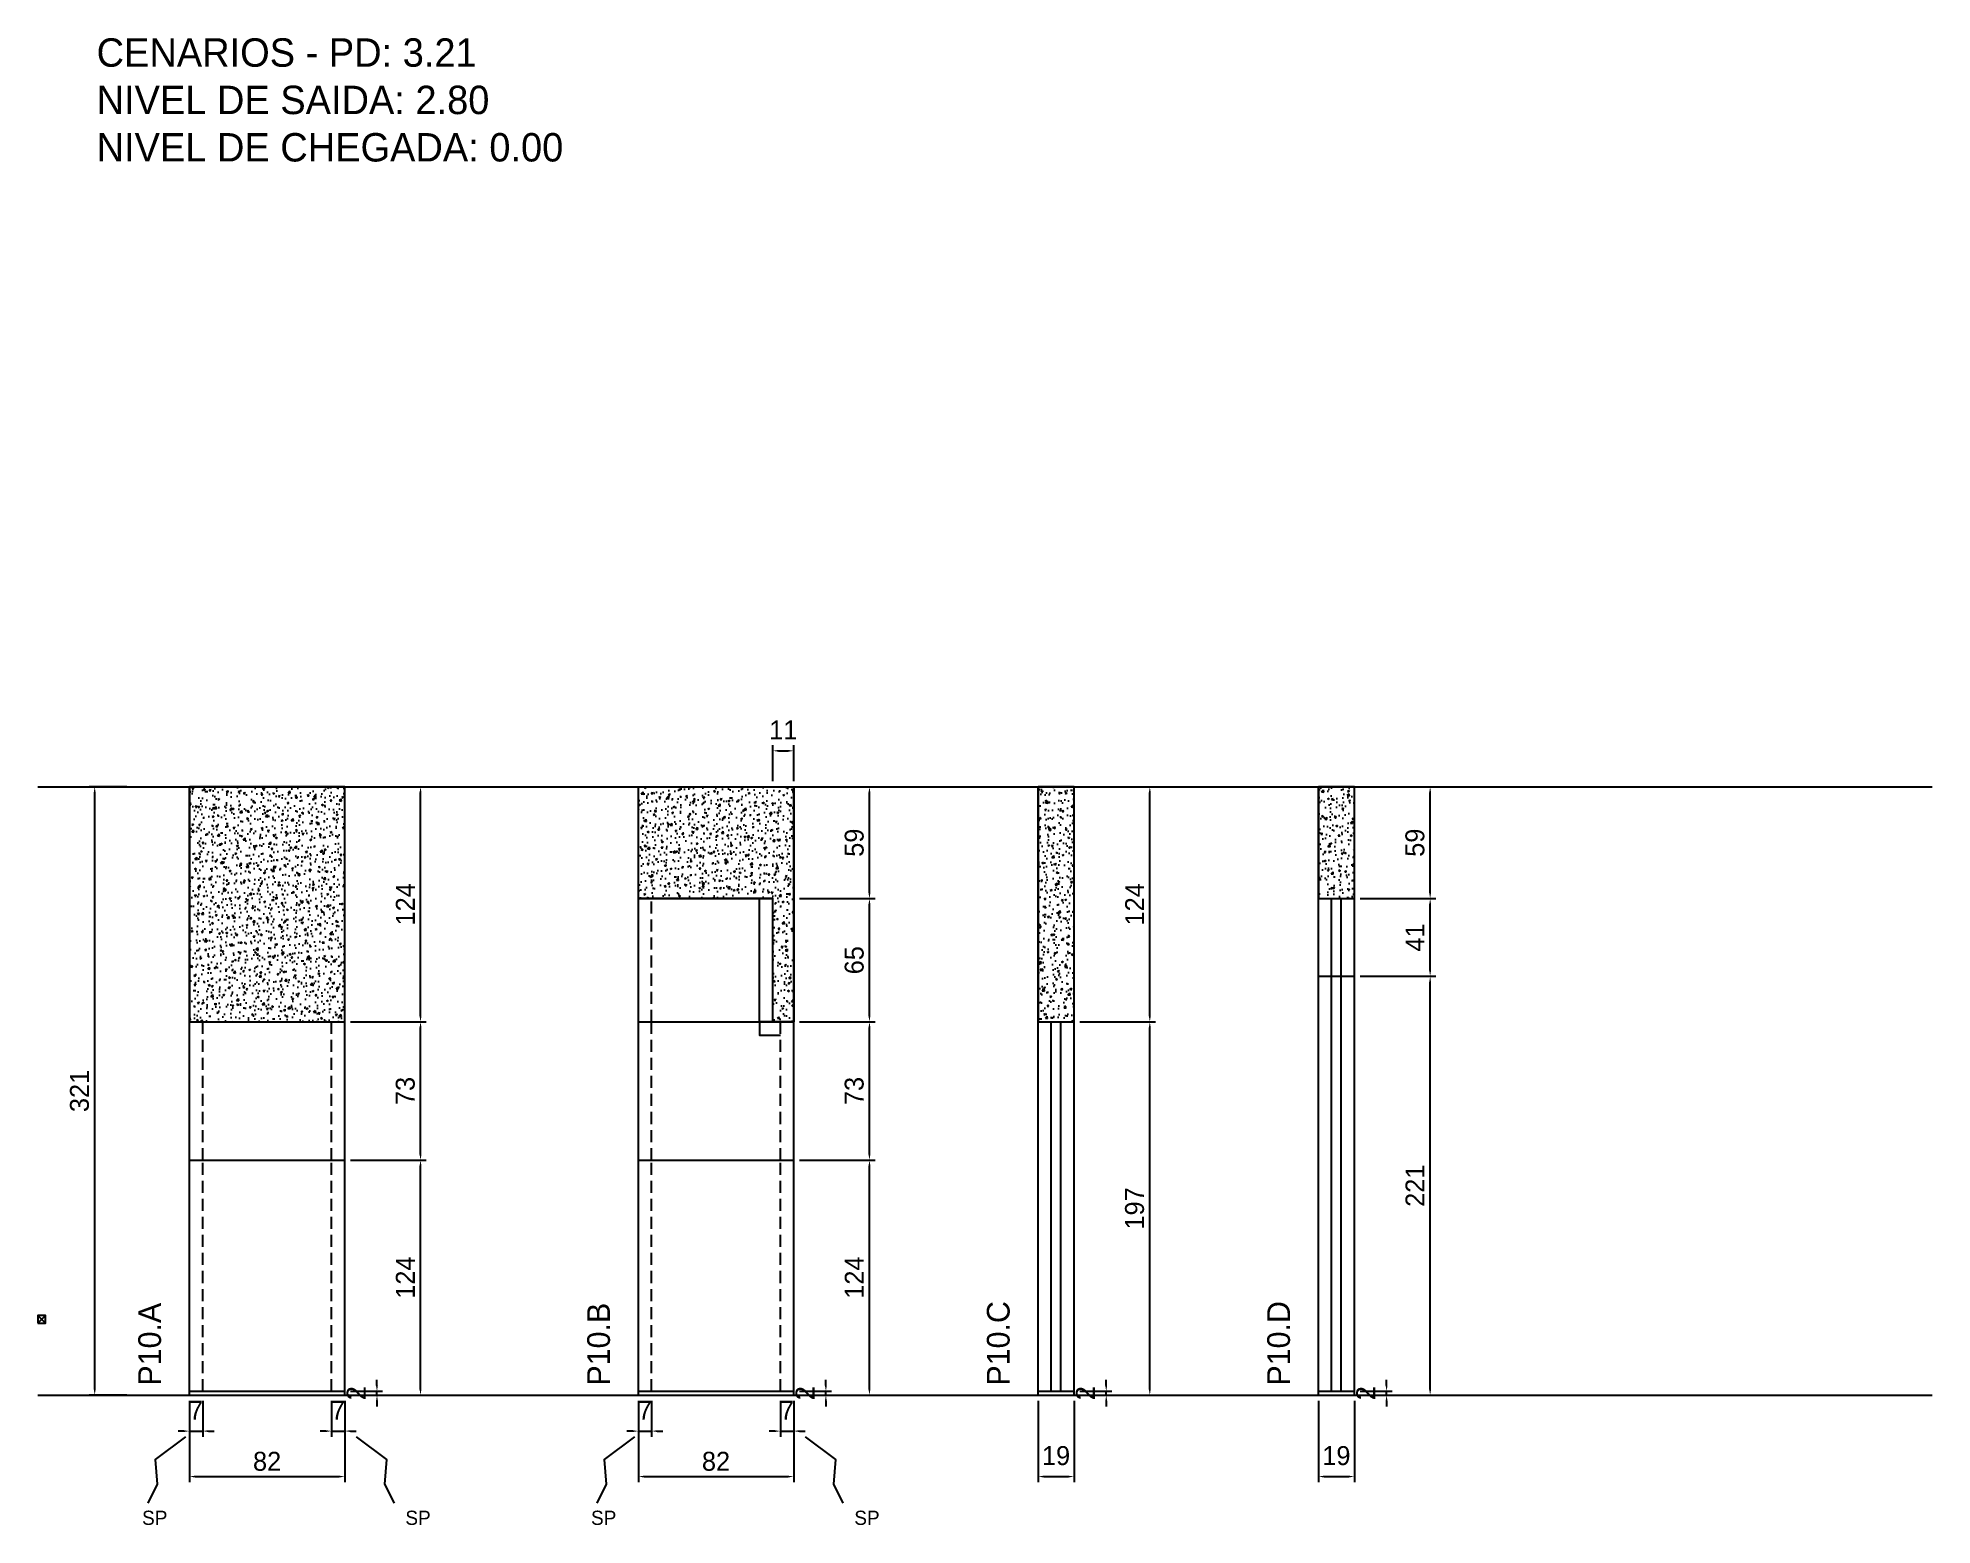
# Model space of a CAD drawing. Header units: centimetres. Extents: x 0 to 1000, y -490 to 295.
import ezdxf

# ---------------------------------------------------------------- set-up
doc = ezdxf.new("R2010")
doc.units = ezdxf.units.CM
doc.linetypes.add('DASHED', pattern=[2, -2])
doc.linetypes.add('HIDDEN', pattern=[9.525, 6.35, -3.175])
for name, color, linetype in [('COTA', 241, 'Continuous'), ('NOMENCLATURA', 7, 'Continuous'), ('Nível', 160, 'Continuous'), ('Painéis', 200, 'Continuous'), ('SARR_2.2x7', 40, 'Continuous'), ('Sarrafo de Pressão', 42, 'HIDDEN'), ('texto', 7, 'Continuous')]:
    doc.layers.add(name, color=color, linetype=linetype)
doc.dimstyles.new('PAINEL', dxfattribs={"dimtxt": 10, "dimasz": 3, "dimexe": 3, "dimexo": 3, "dimgap": 3, "dimtad": 1, "dimcen": 2.5, "dimclrd": 4, "dimclre": 4, "dimclrt": 240, "dimazin": 3, "dimtfac": 1, "dimtmove": 0, "dimatfit": 3})

# ---------------------------------------------------------------- blocks, each defined once
blk = doc.blocks.new('MULDURA')
at = {"layer": 'Paineis'}
for p, q in [((0, 0), (4, 4)), ((4, 0), (0, 4))]:
    blk.add_line(p, q, dxfattribs=at)
blk.add_lwpolyline([(0, 0), (4, 0), (4, 4), (0, 4)], close=True, dxfattribs=at)

msp = doc.modelspace()

# ---------------------------------------------------------------- hatches: boundary and pattern name
at = {"layer": 'COTA'}
h = msp.add_hatch(dxfattribs=at)
h.set_pattern_fill('AR-CONC', color=256, scale=0.05)
h.paths.add_polyline_path([(162, -224), (162, -100), (80, -100), (80, -224)])
h = msp.add_hatch(dxfattribs=at)
h.set_pattern_fill('AR-CONC', color=256, scale=0.05)
h.paths.add_polyline_path([(399, -224), (388, -224), (388, -159), (317, -159), (317, -100), (399, -100), (399, -159)])
h = msp.add_hatch(dxfattribs=at)
h.set_pattern_fill('AR-CONC', color=256, scale=0.05)
h.paths.add_polyline_path([(547, -224), (547, -100), (528, -100), (528, -224)])
h = msp.add_hatch(dxfattribs=at)
h.set_pattern_fill('AR-CONC', color=256, scale=0.05)
h.paths.add_polyline_path([(695, -159), (695, -100), (676, -100), (676, -159)])

# ---------------------------------------------------------------- linework, layer by layer
for p, q in [((80, -224), (80, -100)), ((80, -100), (162, -100)), ((162, -224), (162, -100)), ((388, -100), (399, -100)), ((399, -224), (399, -100)), ((528, -100), (547, -100)), ((676, -159), (676, -100)), ((676, -100), (695, -100)), ((695, -159), (695, -100)), ((388, -224), (399, -224))]:
    msp.add_line(p, q, dxfattribs=at)
for points in [[(162, -224), (162, -100), (80, -100), (80, -224)], [(399, -224), (388, -224), (388, -159), (317, -159), (317, -100), (399, -100), (399, -159)], [(547, -224), (547, -100), (528, -100), (528, -224)], [(695, -159), (695, -100), (676, -100), (676, -159)]]:
    msp.add_lwpolyline(points, close=True, dxfattribs=at)
at = {"layer": 'COTA', "color": 4}
for points in [[(78, -443), (62, -455), (63, -468), (58, -478)], [(168, -443), (184, -455), (183, -468), (188, -478)], [(315, -443), (299, -455), (300, -468), (295, -478)], [(405, -443), (421, -455), (420, -468), (425, -478)]]:
    msp.add_lwpolyline(points, dxfattribs=at)
at = {"layer": 'Nível', "linetype": 'DASHED'}
for points in [[(0, -100), (1000, -100)], [(0, -421), (1000, -421)]]:
    msp.add_lwpolyline(points, dxfattribs=at)
at = {"layer": 'Painéis'}
for p, q in [((317, -421), (317, -100)), ((528, -100), (547, -100)), ((528, -224), (528, -100)), ((547, -224), (547, -100)), ((317, -159), (388, -159)), ((388, -224), (388, -159)), ((676, -159), (695, -159)), ((676, -421), (676, -159)), ((695, -421), (695, -159)), ((676, -200), (695, -200)), ((80, -224), (162, -224)), ((80, -421), (80, -224)), ((162, -421), (162, -224)), ((317, -224), (388, -224)), ((399, -421), (399, -224)), ((528, -421), (528, -224)), ((547, -421), (547, -224)), ((80, -297), (162, -297)), ((317, -297), (399, -297)), ((80, -419), (162, -419)), ((317, -419), (399, -419)), ((528, -419), (547, -419)), ((676, -419), (695, -419))]:
    msp.add_line(p, q, dxfattribs=at)
at = {"layer": 'SARR_2.2x7'}
for points in [[(381, -224), (381, -159)], [(683, -200), (683, -159)], [(688, -200), (688, -159)], [(683, -419), (683, -200)], [(688, -419), (688, -200)], [(388, -224), (381, -224), (381, -231), (392, -231)], [(535, -419), (535, -224)], [(540, -419), (540, -224)]]:
    msp.add_lwpolyline(points, dxfattribs=at)
at = {"layer": 'Sarrafo de Pressão', "linetype": 'HIDDEN'}
for points in [[(324, -224), (324, -159)], [(87, -297), (87, -224)], [(155, -297), (155, -224)], [(324, -297), (324, -224)], [(392, -297), (392, -224)], [(87, -419), (87, -297)], [(155, -419), (155, -297)], [(324, -419), (324, -297)], [(392, -419), (392, -297)]]:
    msp.add_lwpolyline(points, dxfattribs=at)

# ---------------------------------------------------------------- block references
at = {"layer": 'COTA'}
msp.add_blockref('MULDURA', (0, -383), dxfattribs=at)

# ---------------------------------------------------------------- texts
at = {"layer": 'NOMENCLATURA'}
for s, p in [('CENARIOS - PD: 3.21', (31, 280)), ('NIVEL DE SAIDA: 2.80', (31, 255)), ('NIVEL DE CHEGADA: 0.00', (31, 230))]:
    msp.add_text(s, height=15, dxfattribs=at).set_placement(p)
for s, p in [('P10.A', (65, -416)), ('P10.B', (302, -416)), ('P10.C', (513, -416)), ('P10.D', (661, -416))]:
    msp.add_text(s, height=12, rotation=90, dxfattribs=at).set_placement(p)
at = {"layer": 'texto', "color": 4, "char_height": 7.5, "attachment_point": 1}
for insert in [(55, -482), (194, -482), (292, -482), (431, -482)]:
    msp.add_mtext('SP', dxfattribs=dict(at, insert=insert))

# ---------------------------------------------------------------- dimensions: what is measured, and where the dimension line sits
at = {"layer": 'COTA', "color": 4}
for base, p1, p2 in [((388, -81), (388, -100), (399, -100)), ((80, -440), (80, -421), (87, -421)), ((80, -464), (80, -421), (162, -421)), ((155, -440), (155, -421), (162, -421)), ((317, -440), (317, -421), (324, -421)), ((317, -464), (317, -421), (399, -421)), ((392, -440), (392, -421), (399, -421)), ((528, -464), (528, -421), (547, -421)), ((676, -464), (676, -421), (695, -421))]:
    msp.add_linear_dim(base=base, p1=p1, p2=p2, dimstyle='PAINEL', dxfattribs=at).render()
at = {"layer": 'COTA'}
msp.add_linear_dim(base=(30, -421), p1=(50, -421), p2=(50, -100), angle=90, dimstyle='PAINEL', dxfattribs=at).render()
at = {"layer": 'COTA', "color": 4}
for base, p1, p2 in [((202, -224), (162, -224), (162, -100)), ((439, -159), (399, -159), (399, -100)), ((587, -224), (547, -224), (547, -100)), ((735, -159), (695, -159), (695, -100)), ((439, -224), (399, -224), (399, -159)), ((735, -200), (695, -200), (695, -159)), ((735, -421), (695, -421), (695, -200)), ((202, -297), (162, -297), (162, -224)), ((439, -297), (399, -297), (399, -224)), ((587, -421), (547, -421), (547, -224)), ((202, -421), (162, -421), (162, -297)), ((439, -421), (399, -421), (399, -297)), ((179, -421), (162, -421), (162, -419)), ((416, -421), (399, -421), (399, -419)), ((564, -421), (547, -421), (547, -419)), ((712, -421), (695, -421), (695, -419))]:
    msp.add_linear_dim(base=base, p1=p1, p2=p2, angle=90, dimstyle='PAINEL', dxfattribs=at).render()

doc.saveas('drawing.dxf')
